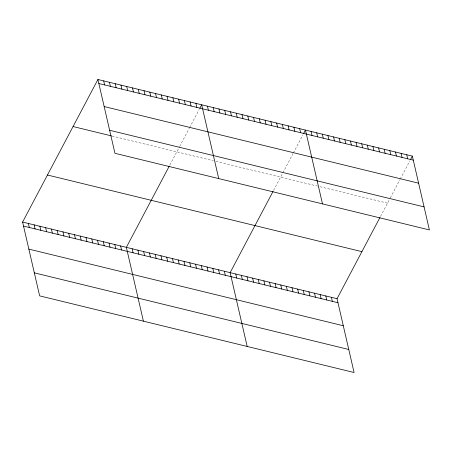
<?xml version="1.0" encoding="UTF-8"?>
<svg xmlns="http://www.w3.org/2000/svg" width="452" height="452" viewBox="0 0 452 452"><rect width="100%" height="100%" fill="white"/><g stroke="black" fill="none" stroke-linecap="round" stroke-linejoin="round"><path stroke-width="0.34" stroke-dasharray="2.26 1.69" d="M169.845 165.048L179.314 147.126M179.625 146.538L189.252 128.306M189.563 127.718L199.196 109.486M273.613 190.343L293.02 153.595M293.331 153.008L302.964 134.781M380.522 216.395L389.991 198.473M390.302 197.886L399.935 179.653M400.246 179.065L409.874 160.833M112.13 136.063L213.338 160.731M215.898 161.353L317.485 186.111M319.982 186.721L387.505 203.18"/><path stroke-width="0.68" d="M379.94 217.497L337.045 298.699L354.085 372.51L39.64 295.868L22.6 222.062L97.915 79.49L412.36 156.132L429.4 229.938L114.955 153.301L97.915 79.49M169.263 166.15L126.368 247.351L143.408 321.157M199.818 108.31L201.682 104.785L218.723 178.591M273.031 191.445L230.136 272.641L247.176 346.452M303.586 133.6L305.45 130.074L322.491 203.88M410.495 159.658L412.36 156.132M98.841 83.518L413.292 160.155M104.158 106.548L418.608 183.184M109.638 130.272L424.083 206.909M73.06 126.537L111.491 135.905M47.454 175.014L361.899 251.651M22.6 222.062L337.045 298.699M23.532 226.09L337.977 302.727M28.849 249.114L343.294 325.751M34.324 272.844L348.769 349.481M406.732 154.759L407.664 158.788M401.105 153.386L402.037 157.415M395.477 152.019L396.41 156.042M389.85 150.646L390.782 154.674M384.223 149.273L385.155 153.301M378.601 147.9L379.527 151.928M372.973 146.533L373.9 150.556M367.346 145.16L368.273 149.188M361.719 143.787L362.645 147.815M356.091 142.414L357.018 146.442M350.464 141.047L351.39 145.069M344.836 139.674L345.769 143.702M339.209 138.301L340.141 142.329M333.582 136.933L334.514 140.956M327.954 135.56L328.886 139.589M322.327 134.188L323.259 138.216M316.699 132.815L317.632 136.843M311.072 131.447L312.004 135.47M299.682 128.667L300.614 132.696M293.919 127.266L294.845 131.289M331.418 297.326L332.35 301.354M288.156 125.859L289.082 129.888M325.796 295.958L326.723 299.981M282.387 124.453L283.319 128.481M320.169 294.585L321.095 298.614M276.624 123.046L277.551 127.074M314.541 293.212L315.468 297.241M270.861 121.644L271.788 125.673M308.914 291.839L309.84 295.868M265.092 120.238L266.025 124.266M303.286 290.472L304.213 294.495M259.329 118.831L260.256 122.859M297.659 289.099L298.586 293.128M253.566 117.43L254.493 121.458M292.032 287.726L292.964 291.755M247.798 116.023L248.73 120.051M286.404 286.353L287.336 290.382M242.035 114.616L242.961 118.644M280.777 284.986L281.709 289.009M236.272 113.215L237.198 117.243M275.149 283.613L276.082 287.642M230.503 111.808L231.435 115.836M269.522 282.24L270.454 286.269M224.74 110.401L225.672 114.429M263.895 280.873L264.827 284.896M218.977 109L219.904 113.023M258.267 279.5L259.199 283.528M252.645 278.127L253.572 282.155M213.208 107.593L214.141 111.621M247.018 276.754L247.945 280.782M207.445 106.186L208.378 110.215M241.391 275.387L242.317 279.409M235.763 274.014L236.69 278.042M195.914 103.378L196.846 107.406M190.151 101.971L191.083 106M224.373 271.234L225.299 275.262M184.388 100.57L185.314 104.593M218.604 269.833L219.536 273.861M178.619 99.163L179.551 103.192M212.841 268.426L213.768 272.454M172.856 97.756L173.788 101.785M207.078 267.019L208.005 271.047M167.093 96.355L168.02 100.378M201.309 265.618L202.242 269.646M161.324 94.948L162.257 98.977M195.546 264.211L196.473 268.239M155.561 93.541L156.494 97.57M189.783 262.804L190.71 266.833M149.798 92.14L150.725 96.163M184.015 261.403L184.947 265.426M144.03 90.733L144.962 94.762M178.252 259.996L179.178 264.024M138.267 89.326L139.199 93.355M172.489 258.589L173.415 262.618M132.504 87.925L133.43 91.948M166.72 257.188L167.652 261.211M126.735 86.518L127.667 90.547M160.957 255.781L161.884 259.81M120.972 85.112L121.904 89.14M155.194 254.374L156.121 258.403M115.209 83.71L116.136 87.733M149.426 252.973L150.358 256.996M109.44 82.304L110.373 86.332M143.663 251.566L144.589 255.595M103.677 80.897L104.61 84.925M137.9 250.159L138.826 254.188M132.131 248.758L133.063 252.781M120.605 245.944L121.531 249.973M114.836 244.543L115.768 248.566M109.073 243.136L110.005 247.165M103.31 241.73L104.237 245.758M97.542 240.328L98.474 244.351M91.779 238.922L92.711 242.95M86.016 237.515L86.942 241.543M80.247 236.113L81.179 240.136M74.484 234.707L75.416 238.735M68.721 233.3L69.648 237.328M62.952 231.893L63.885 235.921M57.189 230.492L58.122 234.52M51.426 229.085L52.353 233.113M45.658 227.678L46.59 231.706M39.895 226.277L40.827 230.305M34.132 224.87L35.058 228.898M28.363 223.463L29.295 227.492"/></g></svg>
